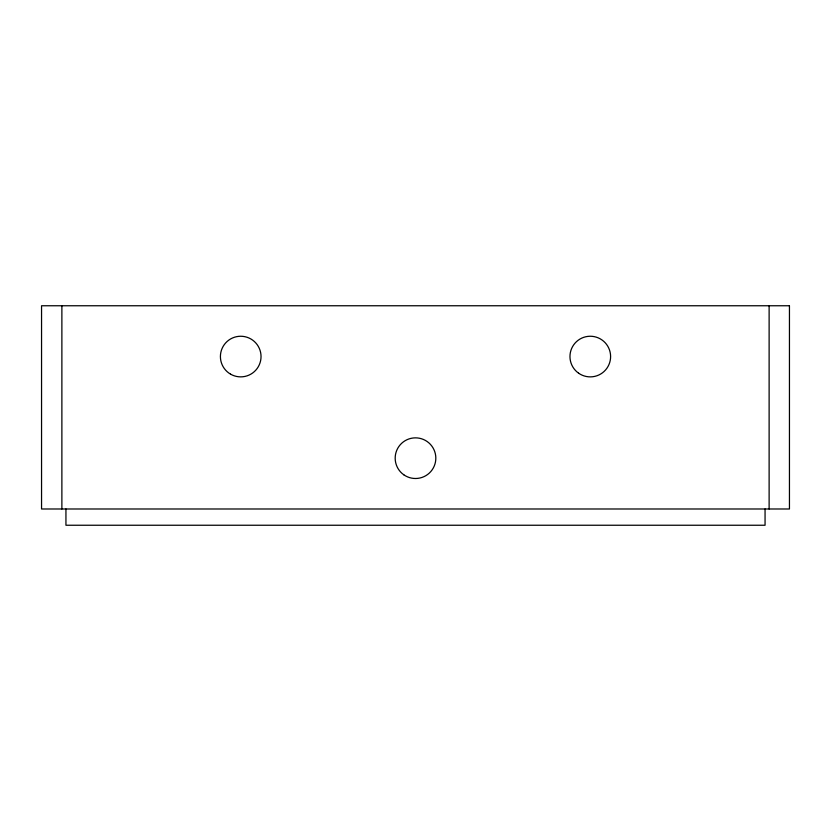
<?xml version="1.0" encoding="UTF-8"?>
<svg xmlns="http://www.w3.org/2000/svg" width="831" height="831" viewBox="0 0 831 831"><rect width="100%" height="100%" fill="white"/><g stroke="black" fill="none" stroke-linecap="round" stroke-linejoin="round"><path stroke-width="1.25" d="M769.122 305.756L769.122 508.988M765.06 508.988L765.06 525.244L65.94 525.244L65.94 508.988M61.878 305.756L61.878 508.988M789.45 305.756L41.55 305.756L41.55 508.988L789.45 508.988L789.45 305.756M403.793 474.792A20.328 20.328 0 0 0 435.745 460A20.328 20.328 0 0 0 406.961 439.734A20.328 20.328 0 0 0 403.793 474.792M230.561 374.158A20.328 20.328 0 0 0 261.038 356.561A20.328 20.328 0 0 0 230.561 338.965A20.328 20.328 0 0 0 230.561 374.158M578.584 373.181A20.328 20.328 0 0 0 610.525 358.39A20.328 20.328 0 0 0 581.742 338.124A20.328 20.328 0 0 0 578.584 373.181"/></g></svg>
